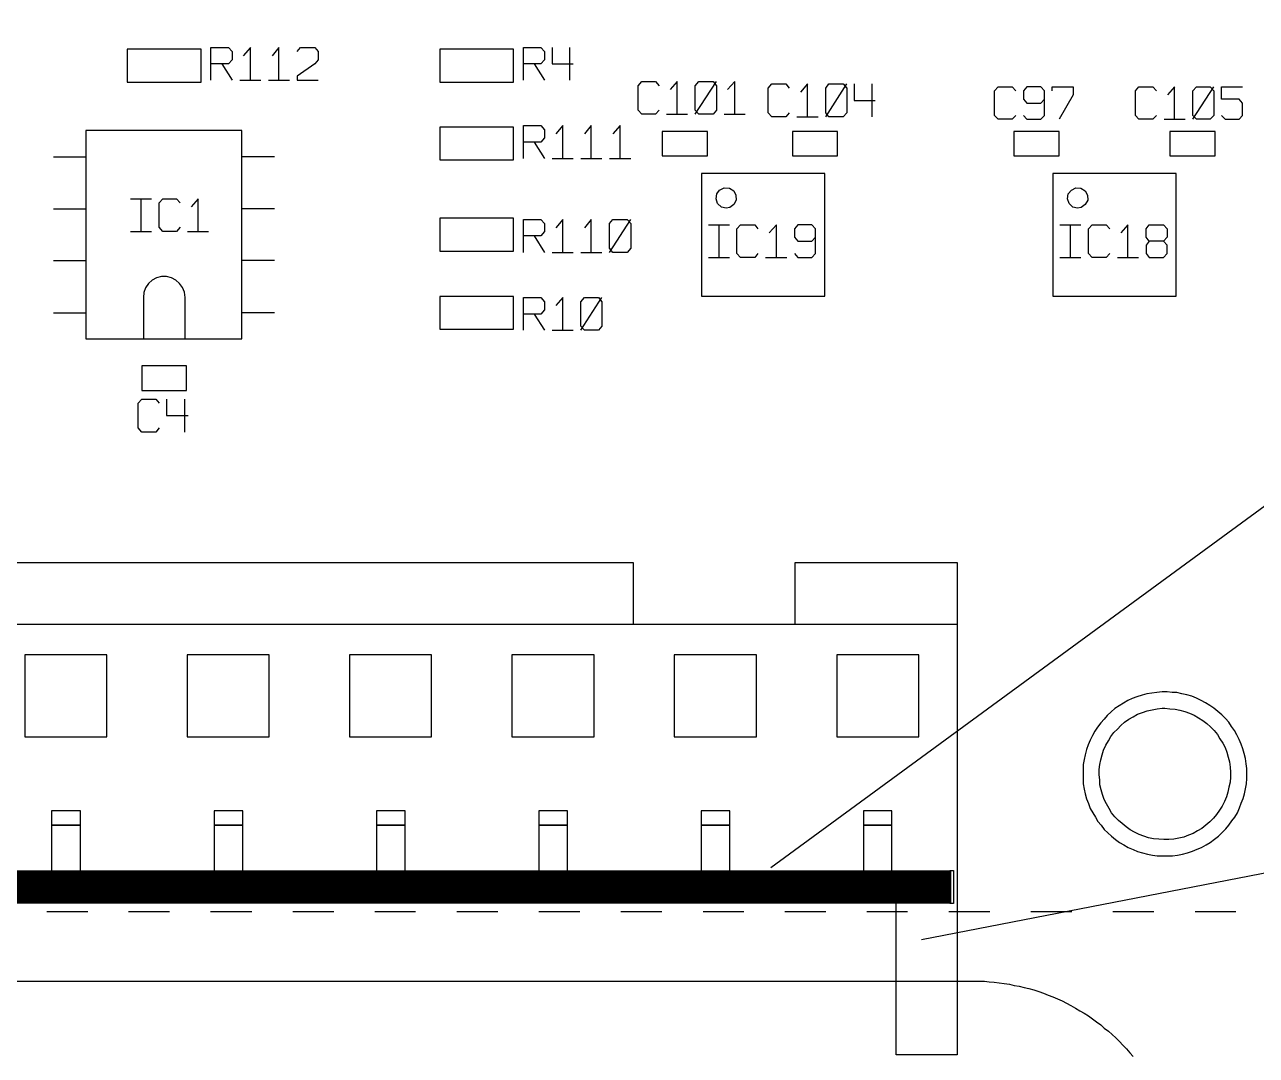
# Model space of a CAD drawing. Extents: x -228 to 961, y -124 to 716.
# Drawn here: x 146.7 to 231.7, y 225.5 to 296.6 of the extents above; entities that cross this region are included whole.
import ezdxf

# ---------------------------------------------------------------- set-up
doc = ezdxf.new("R2010")
doc.units = 0
doc.layers.add('1', color=1, linetype='CONTINUOUS')

msp = doc.modelspace()

# ---------------------------------------------------------------- linework, layer by layer
at = {"layer": '1'}
for p, q in [((306.13, 317.45), (198.15, 238.4)), ((159.52, 292.73), (159.52, 294.98)), ((159.52, 294.98), (160.75, 294.98)), ((160.75, 294.98), (161, 294.7)), ((162.25, 294.98), (161.75, 294.4)), ((162.25, 292.73), (162.25, 294.98)), ((164.22, 294.98), (163.75, 294.4)), ((164.22, 292.73), (164.22, 294.98)), ((165.47, 294.7), (165.72, 294.98)), ((165.72, 294.98), (166.7, 294.98)), ((166.7, 294.98), (166.92, 294.7)), ((181.1, 292.73), (181.1, 294.98)), ((181.1, 294.98), (182.3, 294.98)), ((182.3, 294.98), (182.55, 294.7)), ((183.07, 294.98), (183.07, 293.85)), ((184.27, 294.98), (184.27, 292.73)), ((158.85, 294.88), (153.75, 294.88)), ((153.75, 294.88), (153.75, 292.6)), ((158.85, 292.6), (158.85, 294.88)), ((161, 294.13), (160.75, 293.85)), ((161, 294.7), (161, 294.13)), ((166.92, 294.13), (166.7, 293.85)), ((166.92, 294.7), (166.92, 294.13)), ((180.4, 294.88), (175.32, 294.88)), ((175.32, 294.88), (175.32, 292.6)), ((180.4, 292.6), (180.4, 294.88)), ((182.55, 294.13), (182.3, 293.85)), ((182.55, 294.7), (182.55, 294.13)), ((160.75, 293.85), (159.52, 293.85)), ((160.27, 293.85), (161, 292.73)), ((166.7, 293.85), (165.47, 293)), ((182.3, 293.85), (181.1, 293.85)), ((181.82, 293.85), (182.55, 292.73)), ((183.07, 293.85), (184.52, 293.85)), ((153.75, 292.6), (158.85, 292.6)), ((161.52, 292.73), (162.97, 292.73)), ((163.5, 292.73), (164.95, 292.73)), ((165.47, 293), (165.47, 292.73)), ((165.47, 292.73), (166.92, 292.73)), ((175.32, 292.6), (180.4, 292.6)), ((189, 292.35), (189.25, 292.65)), ((189, 290.65), (189, 292.35)), ((189.25, 292.65), (190.2, 292.65)), ((190.2, 292.65), (190.45, 292.35)), ((191.7, 292.65), (191.22, 292.08)), ((191.7, 290.38), (191.7, 292.65)), ((192.95, 292.35), (193.2, 292.65)), ((192.95, 290.38), (194.42, 292.65)), ((192.95, 290.65), (192.95, 292.35)), ((193.2, 292.65), (194.17, 292.65)), ((194.17, 292.65), (194.42, 292.35)), ((194.42, 292.35), (194.42, 290.65)), ((195.67, 292.65), (195.17, 292.08)), ((195.67, 290.38), (195.67, 292.65)), ((197.97, 292.18), (198.22, 292.48)), ((198.22, 292.48), (199.2, 292.48)), ((199.2, 292.48), (199.42, 292.18)), ((200.7, 292.48), (200.2, 291.9)), ((200.7, 290.2), (200.7, 292.48)), ((201.95, 292.18), (202.17, 292.48)), ((201.95, 290.2), (203.4, 292.48)), ((202.17, 292.48), (203.15, 292.48)), ((203.15, 292.48), (203.4, 292.18)), ((203.92, 292.48), (203.92, 291.33)), ((205.12, 292.48), (205.12, 290.2)), ((197.97, 290.48), (197.97, 292.18)), ((201.95, 290.48), (201.95, 292.18)), ((203.4, 292.18), (203.4, 290.48)), ((213.6, 292), (213.85, 292.28)), ((213.6, 290.3), (213.6, 292)), ((213.85, 292.28), (214.82, 292.28)), ((214.82, 292.28), (215.07, 292)), ((215.82, 292.28), (215.6, 292)), ((215.6, 292), (215.6, 291.43)), ((216.8, 292.28), (215.82, 292.28)), ((217.05, 292), (216.8, 292.28)), ((217.05, 290.3), (217.05, 292)), ((217.57, 292), (217.57, 292.28)), ((217.57, 292.28), (219.02, 292.28)), ((219.02, 291.73), (218.05, 290.03)), ((219.02, 292.28), (219.02, 291.73)), ((223.32, 292), (223.55, 292.28)), ((223.32, 290.3), (223.32, 292)), ((223.55, 292.28), (224.52, 292.28)), ((224.52, 292.28), (224.77, 292)), ((226.02, 292.28), (225.52, 291.73)), ((226.02, 290.03), (226.02, 292.28)), ((227.27, 292), (227.52, 292.28)), ((227.27, 290.03), (228.72, 292.28)), ((227.27, 290.3), (227.27, 292)), ((227.52, 292.28), (228.47, 292.28)), ((228.47, 292.28), (228.72, 292)), ((228.72, 292), (228.72, 290.3)), ((229.25, 291.43), (229.25, 292.28)), ((229.25, 292.28), (230.7, 292.28)), ((189.25, 290.38), (189, 290.65)), ((190.45, 290.65), (190.2, 290.38)), ((193.2, 290.38), (192.95, 290.65)), ((194.42, 290.65), (194.17, 290.38)), ((203.92, 291.33), (205.37, 291.33)), ((215.6, 291.43), (215.82, 291.15)), ((215.82, 291.15), (216.8, 291.15)), ((216.8, 291.15), (217.05, 291.43)), ((230.47, 291.43), (229.25, 291.43)), ((230.7, 291.15), (230.47, 291.43)), ((230.7, 290.3), (230.7, 291.15)), ((190.2, 290.38), (189.25, 290.38)), ((190.97, 290.38), (192.42, 290.38)), ((194.17, 290.38), (193.2, 290.38)), ((194.95, 290.38), (196.4, 290.38)), ((198.22, 290.2), (197.97, 290.48)), ((199.2, 290.2), (198.22, 290.2)), ((199.42, 290.48), (199.2, 290.2)), ((199.95, 290.2), (201.42, 290.2)), ((202.17, 290.2), (201.95, 290.48)), ((203.15, 290.2), (202.17, 290.2)), ((203.4, 290.48), (203.15, 290.2)), ((213.85, 290.03), (213.6, 290.3)), ((214.82, 290.03), (213.85, 290.03)), ((215.07, 290.3), (214.82, 290.03)), ((215.6, 290.3), (215.82, 290.03)), ((215.82, 290.03), (216.8, 290.03)), ((216.8, 290.03), (217.05, 290.3)), ((223.55, 290.03), (223.32, 290.3)), ((224.52, 290.03), (223.55, 290.03)), ((224.77, 290.3), (224.52, 290.03)), ((225.3, 290.03), (226.75, 290.03)), ((227.52, 290.03), (227.27, 290.3)), ((228.47, 290.03), (227.52, 290.03)), ((228.72, 290.3), (228.47, 290.03)), ((229.25, 290.3), (229.5, 290.03)), ((229.5, 290.03), (230.47, 290.03)), ((230.47, 290.03), (230.7, 290.3)), ((150.9, 289.25), (150.9, 274.88)), ((161.67, 289.25), (150.9, 289.25)), ((161.67, 274.88), (161.67, 289.25)), ((180.4, 289.48), (175.32, 289.48)), ((175.32, 289.48), (175.32, 287.23)), ((180.4, 287.23), (180.4, 289.48)), ((181.1, 287.33), (181.1, 289.6)), ((181.1, 289.6), (182.3, 289.6)), ((182.3, 289.6), (182.55, 289.3)), ((182.55, 289.3), (182.55, 288.75)), ((183.8, 289.6), (183.32, 289.03)), ((183.8, 287.33), (183.8, 289.6)), ((185.77, 289.6), (185.3, 289.03)), ((185.77, 287.33), (185.77, 289.6)), ((187.77, 289.6), (187.27, 289.03)), ((187.77, 287.33), (187.77, 289.6)), ((193.8, 289.2), (190.67, 289.2)), ((190.67, 289.2), (190.67, 287.5)), ((193.8, 287.5), (193.8, 289.2)), ((199.65, 289.2), (199.65, 287.5)), ((202.77, 289.2), (199.65, 289.2)), ((202.77, 287.5), (202.77, 289.2)), ((214.92, 289.2), (214.92, 287.5)), ((218.05, 289.2), (214.92, 289.2)), ((218.05, 287.5), (218.05, 289.2)), ((225.7, 289.2), (225.7, 287.5)), ((228.82, 289.2), (225.7, 289.2)), ((228.82, 287.5), (228.82, 289.2)), ((182.3, 288.45), (181.1, 288.45)), ((181.82, 288.45), (182.55, 287.33)), ((182.55, 288.75), (182.3, 288.45)), ((148.67, 287.45), (150.9, 287.45)), ((163.92, 287.45), (161.7, 287.45)), ((183.07, 287.33), (184.52, 287.33)), ((185.05, 287.33), (186.5, 287.33)), ((187.02, 287.33), (188.5, 287.33)), ((190.67, 287.5), (193.8, 287.5)), ((199.65, 287.5), (202.77, 287.5)), ((214.92, 287.5), (218.05, 287.5)), ((225.7, 287.5), (228.82, 287.5)), ((175.32, 287.23), (180.4, 287.23)), ((201.88, 286.3), (193.38, 286.3)), ((193.38, 286.3), (193.38, 277.83)), ((201.88, 277.83), (201.88, 286.3)), ((226.12, 286.3), (217.62, 286.3)), ((217.62, 286.3), (217.62, 277.83)), ((226.12, 277.83), (226.12, 286.3)), ((194.38, 284.55), (194.43, 284.88)), ((194.43, 284.88), (194.62, 285.15)), ((194.62, 285.15), (194.95, 285.3)), ((194.95, 285.3), (195.3, 285.28)), ((195.3, 285.28), (195.6, 285.1)), ((195.6, 285.1), (195.75, 284.8)), ((195.75, 284.8), (195.77, 284.45)), ((218.62, 284.55), (218.68, 284.88)), ((218.68, 284.88), (218.9, 285.15)), ((218.9, 285.15), (219.2, 285.3)), ((219.2, 285.3), (219.55, 285.28)), ((219.55, 285.28), (219.85, 285.1)), ((219.85, 285.1), (220, 284.8)), ((220, 284.8), (220.03, 284.45)), ((148.67, 283.85), (150.9, 283.85)), ((153.97, 284.55), (155.42, 284.55)), ((154.7, 284.55), (154.7, 282.3)), ((155.95, 284.28), (156.2, 284.55)), ((155.95, 282.58), (155.95, 284.28)), ((156.2, 284.55), (157.15, 284.55)), ((157.15, 284.55), (157.4, 284.28)), ((158.65, 284.55), (158.17, 284)), ((158.65, 282.3), (158.65, 284.55)), ((163.92, 283.85), (161.7, 283.85)), ((194.48, 284.23), (194.38, 284.55)), ((194.75, 283.98), (194.48, 284.23)), ((195.07, 283.9), (194.75, 283.98)), ((195.32, 283.95), (195.07, 283.9)), ((195.6, 284.15), (195.32, 283.95)), ((195.77, 284.45), (195.6, 284.15)), ((218.75, 284.23), (218.62, 284.55)), ((219, 283.98), (218.75, 284.23)), ((219.32, 283.9), (219, 283.98)), ((219.58, 283.95), (219.33, 283.9)), ((219.85, 284.15), (219.58, 283.95)), ((220.03, 284.45), (219.85, 284.15)), ((180.4, 283.2), (175.32, 283.2)), ((175.32, 283.2), (175.32, 280.93)), ((180.4, 280.93), (180.4, 283.2)), ((181.1, 280.85), (181.1, 283.13)), ((181.1, 283.13), (182.3, 283.13)), ((182.3, 283.13), (182.55, 282.85)), ((183.8, 283.13), (183.32, 282.55)), ((183.8, 280.85), (183.8, 283.13)), ((185.77, 283.13), (185.3, 282.55)), ((185.77, 280.85), (185.77, 283.13)), ((187.02, 282.85), (187.27, 283.13)), ((187.02, 280.85), (188.5, 283.13)), ((187.27, 283.13), (188.25, 283.13)), ((188.25, 283.13), (188.5, 282.85)), ((153.97, 282.3), (155.42, 282.3)), ((156.2, 282.3), (155.95, 282.58)), ((157.15, 282.3), (156.2, 282.3)), ((157.4, 282.58), (157.15, 282.3)), ((157.92, 282.3), (159.37, 282.3)), ((182.55, 282.28), (182.3, 282)), ((182.55, 282.85), (182.55, 282.28)), ((187.02, 281.15), (187.02, 282.85)), ((188.5, 282.85), (188.5, 281.15)), ((193.85, 282.75), (195.3, 282.75)), ((194.57, 282.75), (194.57, 280.5)), ((195.82, 282.48), (196.07, 282.75)), ((195.82, 280.78), (195.82, 282.48)), ((196.07, 282.75), (197.05, 282.75)), ((197.05, 282.75), (197.27, 282.48)), ((198.55, 282.75), (198.05, 282.2)), ((198.55, 280.5), (198.55, 282.75)), ((200.02, 282.75), (199.8, 282.48)), ((199.8, 282.48), (199.8, 281.9)), ((201, 282.75), (200.02, 282.75)), ((201.25, 282.48), (201, 282.75)), ((201.25, 280.78), (201.25, 282.48)), ((218.1, 282.75), (219.55, 282.75)), ((218.82, 282.75), (218.82, 280.5)), ((220.07, 282.48), (220.32, 282.75)), ((220.07, 280.78), (220.07, 282.48)), ((220.32, 282.75), (221.3, 282.75)), ((221.3, 282.75), (221.55, 282.48)), ((222.8, 282.75), (222.3, 282.2)), ((222.8, 280.5), (222.8, 282.75)), ((224.05, 282.48), (224.27, 282.75)), ((224.05, 281.9), (224.05, 282.48)), ((224.27, 282.75), (225.25, 282.75)), ((225.25, 282.75), (225.5, 282.48)), ((225.5, 282.48), (225.5, 281.9)), ((182.3, 282), (181.1, 282)), ((181.82, 282), (182.55, 280.85)), ((199.8, 281.9), (200.02, 281.63)), ((200.02, 281.63), (201, 281.63)), ((201, 281.63), (201.25, 281.9)), ((224.27, 281.63), (224.05, 281.9)), ((224.27, 281.63), (224.05, 281.35)), ((224.05, 281.35), (224.05, 280.78)), ((225.25, 281.63), (224.27, 281.63)), ((225.5, 281.9), (225.25, 281.63)), ((225.5, 281.35), (225.25, 281.63)), ((225.5, 280.78), (225.5, 281.35)), ((175.32, 280.93), (180.4, 280.93)), ((183.07, 280.85), (184.52, 280.85)), ((185.05, 280.85), (186.5, 280.85)), ((187.27, 280.85), (187.02, 281.15)), ((188.25, 280.85), (187.27, 280.85)), ((188.5, 281.15), (188.25, 280.85)), ((193.85, 280.5), (195.3, 280.5)), ((196.07, 280.5), (195.82, 280.78)), ((197.05, 280.5), (196.07, 280.5)), ((197.27, 280.78), (197.05, 280.5)), ((197.8, 280.5), (199.27, 280.5)), ((199.8, 280.78), (200.02, 280.5)), ((200.02, 280.5), (201, 280.5)), ((201, 280.5), (201.25, 280.78)), ((218.1, 280.5), (219.55, 280.5)), ((220.32, 280.5), (220.07, 280.78)), ((221.3, 280.5), (220.32, 280.5)), ((221.55, 280.78), (221.3, 280.5)), ((222.07, 280.5), (223.52, 280.5)), ((224.05, 280.78), (224.27, 280.5)), ((224.27, 280.5), (225.25, 280.5)), ((225.25, 280.5), (225.5, 280.78)), ((148.67, 280.28), (150.9, 280.28)), ((163.92, 280.28), (161.7, 280.28)), ((155.47, 278.93), (155.22, 278.7)), ((155.77, 279.1), (155.47, 278.93)), ((156.12, 279.18), (155.77, 279.1)), ((156.47, 279.18), (156.12, 279.18)), ((156.8, 279.1), (156.47, 279.18)), ((157.1, 278.93), (156.8, 279.1)), ((157.37, 278.7), (157.1, 278.93)), ((154.9, 278.08), (154.87, 277.75)), ((155.02, 278.4), (154.9, 278.08)), ((155.22, 278.7), (155.02, 278.4)), ((157.57, 278.43), (157.37, 278.7)), ((157.7, 278.1), (157.57, 278.43)), ((157.75, 277.75), (157.7, 278.1)), ((154.87, 277.75), (154.87, 274.88)), ((157.75, 274.88), (157.75, 277.75)), ((180.4, 277.8), (175.32, 277.8)), ((175.32, 277.8), (175.32, 275.55)), ((180.4, 275.55), (180.4, 277.8)), ((181.1, 275.48), (181.1, 277.73)), ((181.1, 277.73), (182.3, 277.73)), ((182.3, 277.73), (182.55, 277.45)), ((182.55, 277.45), (182.55, 276.88)), ((183.8, 277.73), (183.32, 277.18)), ((183.8, 275.48), (183.8, 277.73)), ((185.05, 277.45), (185.3, 277.73)), ((185.05, 275.48), (186.5, 277.73)), ((185.05, 275.75), (185.05, 277.45)), ((185.3, 277.73), (186.27, 277.73)), ((186.27, 277.73), (186.5, 277.45)), ((186.5, 277.45), (186.5, 275.75)), ((193.38, 277.83), (201.88, 277.83)), ((217.62, 277.83), (226.12, 277.83)), ((148.67, 276.68), (150.9, 276.68)), ((163.92, 276.68), (161.7, 276.68)), ((182.3, 276.6), (181.1, 276.6)), ((181.82, 276.6), (182.55, 275.48)), ((182.55, 276.88), (182.3, 276.6)), ((175.32, 275.55), (180.4, 275.55)), ((183.07, 275.48), (184.52, 275.48)), ((185.3, 275.48), (185.05, 275.75)), ((186.27, 275.48), (185.3, 275.48)), ((186.5, 275.75), (186.27, 275.48)), ((150.9, 274.88), (161.67, 274.88)), ((154.87, 274.88), (157.75, 274.88)), ((154.75, 273.03), (154.75, 271.33)), ((157.85, 273.03), (154.75, 273.03)), ((157.85, 271.33), (157.85, 273.03)), ((154.75, 271.33), (157.85, 271.33)), ((154.5, 270.45), (154.75, 270.73)), ((154.5, 268.75), (154.5, 270.45)), ((154.75, 270.73), (155.72, 270.73)), ((155.72, 270.73), (155.95, 270.45)), ((156.47, 270.73), (156.47, 269.6)), ((157.7, 270.73), (157.7, 268.45)), ((156.47, 269.6), (157.95, 269.6)), ((154.75, 268.45), (154.5, 268.75)), ((155.95, 268.75), (155.72, 268.45)), ((155.72, 268.45), (154.75, 268.45)), ((99.12, 259.45), (188.67, 259.45)), ((188.67, 259.45), (188.67, 255.2)), ((199.85, 255.2), (199.85, 259.45)), ((199.85, 259.45), (211.02, 259.45)), ((211.02, 259.45), (211.02, 255.2)), ((76.77, 255.2), (211.02, 255.2)), ((211.02, 255.2), (211.02, 225.5)), ((152.35, 253.08), (146.7, 253.08)), ((146.7, 253.08), (146.7, 247.43)), ((152.35, 247.43), (152.35, 253.08)), ((163.55, 253.08), (157.9, 253.08)), ((157.9, 253.08), (157.9, 247.43)), ((163.55, 247.43), (163.55, 253.08)), ((174.75, 253.08), (169.1, 253.08)), ((169.1, 253.08), (169.1, 247.43)), ((174.75, 247.43), (174.75, 253.08)), ((185.97, 253.08), (180.3, 253.08)), ((180.3, 253.08), (180.3, 247.43)), ((185.97, 247.43), (185.97, 253.08)), ((197.17, 253.08), (191.5, 253.08)), ((191.5, 253.08), (191.5, 247.43)), ((197.17, 247.43), (197.17, 253.08)), ((208.37, 253.08), (202.72, 253.08)), ((202.72, 253.08), (202.72, 247.43)), ((208.37, 247.43), (208.37, 253.08)), ((208.55, 233.45), (295, 250.27)), ((222.8, 249.93), (222.5, 249.75)), ((223.1, 250.08), (222.8, 249.93)), ((223.42, 250.2), (223.1, 250.08)), ((223.77, 250.3), (223.42, 250.2)), ((224.1, 250.4), (223.77, 250.3)), ((224.45, 250.45), (224.1, 250.4)), ((224.8, 250.5), (224.45, 250.45)), ((225.15, 250.53), (224.8, 250.5)), ((225.5, 250.53), (225.15, 250.53)), ((225.85, 250.5), (225.5, 250.53)), ((226.17, 250.48), (225.85, 250.5)), ((226.52, 250.4), (226.17, 250.48)), ((226.87, 250.33), (226.52, 250.4)), ((227.2, 250.23), (226.87, 250.33)), ((227.52, 250.1), (227.2, 250.23)), ((227.85, 249.95), (227.52, 250.1)), ((228.15, 249.78), (227.85, 249.95)), ((221.65, 249.15), (221.37, 248.9)), ((221.9, 249.38), (221.65, 249.15)), ((222.2, 249.58), (221.9, 249.38)), ((222.5, 249.75), (222.2, 249.58)), ((223.47, 249), (223.8, 249.12)), ((223.8, 249.12), (224.12, 249.22)), ((224.12, 249.22), (224.47, 249.3)), ((224.47, 249.3), (224.82, 249.37)), ((224.82, 249.37), (225.17, 249.4)), ((225.17, 249.4), (225.35, 249.4)), ((225.35, 249.4), (225.7, 249.37)), ((225.7, 249.37), (226.05, 249.35)), ((226.05, 249.35), (226.37, 249.27)), ((226.37, 249.27), (226.72, 249.17)), ((226.72, 249.17), (227.05, 249.07)), ((227.05, 249.07), (227.37, 248.92)), ((228.45, 249.6), (228.15, 249.78)), ((228.72, 249.4), (228.45, 249.6)), ((229, 249.18), (228.72, 249.4)), ((229.27, 248.95), (229, 249.18)), ((220.92, 248.4), (220.7, 248.1)), ((221.15, 248.65), (220.92, 248.4)), ((221.37, 248.9), (221.15, 248.65)), ((222.07, 247.97), (222.32, 248.22)), ((222.32, 248.22), (222.57, 248.45)), ((222.57, 248.45), (222.87, 248.65)), ((222.87, 248.65), (223.17, 248.82)), ((223.17, 248.82), (223.47, 249)), ((227.37, 248.92), (227.67, 248.75)), ((227.67, 248.75), (227.97, 248.57)), ((227.97, 248.57), (228.25, 248.35)), ((228.25, 248.35), (228.5, 248.12)), ((229.52, 248.7), (229.27, 248.95)), ((229.75, 248.45), (229.52, 248.7)), ((229.95, 248.15), (229.75, 248.45)), ((146.7, 247.43), (152.35, 247.43)), ((157.9, 247.43), (163.55, 247.43)), ((169.1, 247.43), (174.75, 247.43)), ((180.3, 247.43), (185.97, 247.43)), ((191.5, 247.43), (197.17, 247.43)), ((202.72, 247.43), (208.37, 247.43)), ((220.35, 247.53), (220.2, 247.2)), ((220.52, 247.83), (220.35, 247.53)), ((220.7, 248.1), (220.52, 247.83)), ((221.45, 247.15), (221.62, 247.45)), ((221.62, 247.45), (221.82, 247.72)), ((221.82, 247.72), (222.07, 247.97)), ((228.5, 248.12), (228.75, 247.87)), ((228.75, 247.87), (228.97, 247.6)), ((228.97, 247.6), (229.15, 247.3)), ((230.15, 247.88), (229.95, 248.15)), ((230.32, 247.58), (230.15, 247.88)), ((230.47, 247.25), (230.32, 247.58)), ((219.95, 246.55), (219.85, 246.2)), ((220.05, 246.88), (219.95, 246.55)), ((220.2, 247.2), (220.05, 246.88)), ((221.02, 246.2), (221.12, 246.52)), ((221.12, 246.52), (221.27, 246.85)), ((221.27, 246.85), (221.45, 247.15)), ((229.15, 247.3), (229.35, 247)), ((229.35, 247), (229.5, 246.7)), ((229.5, 246.7), (229.62, 246.37)), ((230.62, 246.93), (230.47, 247.25)), ((230.72, 246.6), (230.62, 246.93)), ((230.82, 246.28), (230.72, 246.6)), ((219.77, 245.88), (219.72, 245.53)), ((219.85, 246.2), (219.77, 245.88)), ((220.87, 245.52), (220.92, 245.85)), ((220.92, 245.85), (221.02, 246.2)), ((229.62, 246.37), (229.72, 246.02)), ((229.72, 246.02), (229.8, 245.7)), ((229.8, 245.7), (229.85, 245.35)), ((230.9, 245.93), (230.82, 246.28)), ((230.95, 245.58), (230.9, 245.93)), ((219.72, 245.53), (219.7, 245.18)), ((219.7, 245.18), (219.7, 244.88)), ((219.7, 244.88), (219.7, 244.53)), ((220.82, 245.17), (220.87, 245.52)), ((220.82, 244.82), (220.82, 245.17)), ((220.85, 244.47), (220.82, 244.82)), ((229.85, 245.35), (229.87, 245)), ((229.87, 245), (229.87, 244.65)), ((231, 245.25), (230.95, 245.58)), ((231, 244.9), (231, 245.25)), ((231, 244.55), (231, 244.9)), ((219.7, 244.53), (219.72, 244.18)), ((219.72, 244.18), (219.77, 243.83)), ((220.87, 244.12), (220.85, 244.47)), ((220.95, 243.77), (220.87, 244.12)), ((229.77, 243.97), (229.7, 243.62)), ((229.85, 244.3), (229.77, 243.97)), ((229.87, 244.65), (229.85, 244.3)), ((230.92, 243.85), (230.97, 244.2)), ((230.97, 244.2), (231, 244.55)), ((219.77, 243.83), (219.85, 243.5)), ((219.85, 243.5), (219.95, 243.15)), ((219.95, 243.15), (220.07, 242.83)), ((221.05, 243.45), (220.95, 243.77)), ((221.17, 243.12), (221.05, 243.45)), ((221.32, 242.8), (221.17, 243.12)), ((229.6, 243.3), (229.45, 242.97)), ((229.7, 243.62), (229.6, 243.3)), ((230.62, 242.85), (230.75, 243.18)), ((230.75, 243.18), (230.85, 243.5)), ((230.85, 243.5), (230.92, 243.85)), ((150.52, 242.33), (148.52, 242.33)), ((148.52, 242.33), (148.52, 237.1)), ((150.52, 237.1), (150.52, 242.33)), ((161.72, 242.33), (159.75, 242.33)), ((159.75, 242.33), (159.75, 237.1)), ((161.72, 237.1), (161.72, 242.33)), ((172.92, 242.33), (170.95, 242.33)), ((170.95, 242.33), (170.95, 237.1)), ((172.92, 237.1), (172.92, 242.33)), ((184.12, 242.33), (182.15, 242.33)), ((182.15, 242.33), (182.15, 237.1)), ((184.12, 237.1), (184.12, 242.33)), ((195.32, 242.33), (193.35, 242.33)), ((193.35, 242.33), (193.35, 237.1)), ((195.32, 237.1), (195.32, 242.33)), ((206.52, 242.33), (204.55, 242.33)), ((204.55, 242.33), (204.55, 237.1)), ((206.52, 237.1), (206.52, 242.33)), ((220.07, 242.83), (220.2, 242.5)), ((220.2, 242.5), (220.37, 242.2)), ((221.5, 242.5), (221.32, 242.8)), ((221.67, 242.2), (221.5, 242.5)), ((229.12, 242.37), (228.92, 242.07)), ((229.3, 242.65), (229.12, 242.37)), ((229.45, 242.97), (229.3, 242.65)), ((230.35, 242.2), (230.5, 242.53)), ((230.5, 242.53), (230.62, 242.85)), ((220.37, 242.2), (220.55, 241.9)), ((220.55, 241.9), (220.72, 241.6)), ((220.72, 241.6), (220.95, 241.33)), ((221.9, 241.92), (221.67, 242.2)), ((222.15, 241.67), (221.9, 241.92)), ((222.4, 241.45), (222.15, 241.67)), ((222.67, 241.22), (222.4, 241.45)), ((228.45, 241.57), (228.17, 241.35)), ((228.7, 241.82), (228.45, 241.57)), ((228.92, 242.07), (228.7, 241.82)), ((229.77, 241.33), (229.97, 241.63)), ((229.97, 241.63), (230.17, 241.9)), ((230.17, 241.9), (230.35, 242.2)), ((148.52, 241.33), (150.52, 241.33)), ((150.52, 241.33), (148.52, 241.33)), ((159.75, 241.33), (161.72, 241.33)), ((161.72, 241.33), (159.75, 241.33)), ((170.95, 241.33), (172.92, 241.33)), ((172.92, 241.33), (170.95, 241.33)), ((182.15, 241.33), (184.12, 241.33)), ((184.12, 241.33), (182.15, 241.33)), ((193.35, 241.33), (195.32, 241.33)), ((195.32, 241.33), (193.35, 241.33)), ((204.55, 241.33), (206.52, 241.33)), ((206.52, 241.33), (204.55, 241.33)), ((220.95, 241.33), (221.17, 241.05)), ((221.17, 241.05), (221.42, 240.8)), ((221.42, 240.8), (221.67, 240.58)), ((221.67, 240.58), (221.95, 240.35)), ((222.95, 241.02), (222.67, 241.22)), ((223.25, 240.85), (222.95, 241.02)), ((223.57, 240.7), (223.25, 240.85)), ((223.9, 240.57), (223.57, 240.7)), ((224.22, 240.47), (223.9, 240.57)), ((226.65, 240.52), (226.3, 240.45)), ((226.97, 240.65), (226.65, 240.52)), ((227.3, 240.77), (226.97, 240.65)), ((227.6, 240.95), (227.3, 240.77)), ((227.9, 241.12), (227.6, 240.95)), ((228.17, 241.35), (227.9, 241.12)), ((228.77, 240.38), (229.05, 240.58)), ((229.05, 240.58), (229.3, 240.83)), ((229.3, 240.83), (229.55, 241.08)), ((229.55, 241.08), (229.77, 241.33)), ((221.95, 240.35), (222.22, 240.15)), ((222.22, 240.15), (222.52, 239.98)), ((222.52, 239.98), (222.82, 239.8)), ((222.82, 239.8), (223.15, 239.65)), ((224.57, 240.4), (224.22, 240.47)), ((224.92, 240.37), (224.57, 240.4)), ((225.27, 240.35), (224.92, 240.37)), ((225.62, 240.35), (225.27, 240.35)), ((225.97, 240.37), (225.62, 240.35)), ((226.3, 240.45), (225.97, 240.37)), ((227.25, 239.55), (227.57, 239.68)), ((227.57, 239.68), (227.87, 239.8)), ((227.87, 239.8), (228.2, 239.98)), ((228.2, 239.98), (228.47, 240.15)), ((228.47, 240.15), (228.77, 240.38)), ((223.15, 239.65), (223.47, 239.53)), ((223.47, 239.53), (223.8, 239.43)), ((223.8, 239.43), (224.15, 239.35)), ((224.15, 239.35), (224.5, 239.28)), ((224.5, 239.28), (224.82, 239.23)), ((224.82, 239.23), (225.17, 239.23)), ((225.17, 239.23), (225.52, 239.23)), ((225.52, 239.23), (225.87, 239.23)), ((225.87, 239.23), (226.22, 239.28)), ((226.22, 239.28), (226.57, 239.35)), ((226.57, 239.35), (226.9, 239.43)), ((226.9, 239.43), (227.25, 239.55)), ((76.97, 238.19), (210.55, 238.19)), ((76.97, 238.19), (210.55, 238.19)), ((210.55, 238.17), (76.97, 238.17)), ((76.97, 238.14), (210.55, 238.14)), ((210.55, 238.12), (76.97, 238.12)), ((76.97, 238.09), (210.55, 238.09)), ((210.55, 238.07), (76.97, 238.07)), ((76.97, 238.04), (210.55, 238.04)), ((210.55, 237.99), (76.97, 237.99)), ((76.97, 237.97), (210.55, 237.97)), ((210.5, 235.94), (210.5, 238.22)), ((210.5, 238.22), (210.77, 238.22)), ((210.55, 238.19), (210.55, 235.97)), ((210.77, 238.22), (210.77, 235.94)), ((210.55, 237.94), (76.97, 237.94)), ((76.97, 237.92), (210.55, 237.92)), ((210.55, 237.89), (76.97, 237.89)), ((76.97, 237.87), (210.55, 237.87)), ((210.55, 237.84), (76.97, 237.84)), ((76.97, 237.79), (210.55, 237.79)), ((210.55, 237.77), (76.97, 237.77)), ((76.97, 237.74), (210.55, 237.74)), ((210.55, 237.72), (76.97, 237.72)), ((76.97, 237.69), (210.55, 237.69)), ((210.55, 237.67), (76.97, 237.67)), ((76.97, 237.64), (210.55, 237.64)), ((210.55, 237.62), (76.97, 237.62)), ((76.97, 237.57), (210.55, 237.57)), ((210.55, 237.54), (76.97, 237.54)), ((76.97, 237.52), (210.55, 237.52)), ((210.55, 237.49), (76.97, 237.49)), ((76.97, 237.47), (210.55, 237.47)), ((210.55, 237.44), (76.97, 237.44)), ((76.97, 237.42), (210.55, 237.42)), ((210.55, 237.37), (76.97, 237.37)), ((76.97, 237.34), (210.55, 237.34)), ((210.55, 237.32), (76.97, 237.32)), ((76.97, 237.29), (210.55, 237.29)), ((210.55, 237.27), (76.97, 237.27)), ((76.97, 237.24), (210.55, 237.24)), ((210.55, 237.22), (76.97, 237.22)), ((76.97, 237.19), (210.55, 237.19)), ((210.55, 237.14), (76.97, 237.14)), ((76.97, 237.12), (210.55, 237.12)), ((210.55, 237.09), (76.97, 237.09)), ((76.97, 237.07), (210.55, 237.07)), ((210.55, 237.04), (76.97, 237.04)), ((76.97, 237.02), (210.55, 237.02)), ((210.55, 236.99), (76.97, 236.99)), ((76.97, 236.97), (210.55, 236.97)), ((210.55, 236.92), (76.97, 236.92)), ((76.97, 236.89), (210.55, 236.89)), ((210.55, 236.87), (76.97, 236.87)), ((76.97, 236.84), (210.55, 236.84)), ((210.55, 236.82), (76.97, 236.82)), ((76.97, 236.79), (210.55, 236.79)), ((210.55, 236.77), (76.97, 236.77)), ((76.97, 236.72), (210.55, 236.72)), ((210.55, 236.69), (76.97, 236.69)), ((76.97, 236.67), (210.55, 236.67)), ((210.55, 236.64), (76.97, 236.64)), ((76.97, 236.62), (210.55, 236.62)), ((210.55, 236.59), (76.97, 236.59)), ((76.97, 236.57), (210.55, 236.57)), ((210.55, 236.54), (76.97, 236.54)), ((76.97, 236.49), (210.55, 236.49)), ((210.55, 236.47), (76.97, 236.47)), ((76.97, 236.44), (210.55, 236.44)), ((210.55, 236.42), (76.97, 236.42)), ((76.97, 236.39), (210.55, 236.39)), ((210.55, 236.37), (76.97, 236.37)), ((76.97, 236.34), (210.55, 236.34)), ((210.55, 236.29), (76.97, 236.29)), ((76.97, 236.27), (210.55, 236.27)), ((206.8, 237.1), (81.02, 237.1)), ((148.52, 237.1), (150.52, 237.1)), ((159.75, 237.1), (161.72, 237.1)), ((170.95, 237.1), (172.92, 237.1)), ((182.15, 237.1), (184.12, 237.1)), ((193.35, 237.1), (195.32, 237.1)), ((204.55, 237.1), (206.52, 237.1)), ((206.8, 225.5), (206.8, 237.1)), ((210.55, 236.24), (76.97, 236.24)), ((76.97, 236.22), (210.55, 236.22)), ((210.55, 236.19), (76.97, 236.19)), ((76.97, 236.17), (210.55, 236.17)), ((210.55, 236.14), (76.97, 236.14)), ((76.97, 236.12), (210.55, 236.12)), ((210.55, 236.07), (76.97, 236.07)), ((76.97, 236.04), (210.55, 236.04)), ((210.55, 236.02), (76.97, 236.02)), ((76.97, 235.99), (210.55, 235.99)), ((210.55, 235.97), (76.97, 235.97)), ((210.77, 235.94), (210.5, 235.94)), ((151.03, 235.35), (148.2, 235.35)), ((156.68, 235.35), (153.85, 235.35)), ((162.35, 235.35), (159.5, 235.35)), ((168, 235.35), (165.18, 235.35)), ((173.65, 235.35), (170.83, 235.35)), ((179.33, 235.35), (176.5, 235.35)), ((184.98, 235.35), (182.15, 235.35)), ((190.63, 235.35), (187.8, 235.35)), ((196.3, 235.35), (193.48, 235.35)), ((201.95, 235.35), (199.13, 235.35)), ((207.6, 235.35), (204.78, 235.35)), ((213.28, 235.35), (210.45, 235.35)), ((218.93, 235.35), (216.1, 235.35)), ((224.58, 235.35), (221.75, 235.35)), ((230.25, 235.35), (227.43, 235.35)), ((116, 230.57), (212.2, 230.57)), ((212.2, 230.57), (212.55, 230.57)), ((212.55, 230.57), (212.9, 230.57)), ((212.9, 230.57), (213.22, 230.54)), ((213.22, 230.54), (213.57, 230.52)), ((213.57, 230.52), (213.92, 230.47)), ((213.92, 230.47), (214.27, 230.42)), ((214.27, 230.42), (214.62, 230.37)), ((214.62, 230.37), (214.95, 230.29)), ((214.95, 230.29), (215.3, 230.24)), ((215.3, 230.24), (215.65, 230.14)), ((215.65, 230.14), (215.97, 230.07)), ((215.97, 230.07), (216.3, 229.97)), ((216.3, 229.97), (216.65, 229.87)), ((216.65, 229.87), (216.97, 229.74)), ((216.97, 229.74), (217.3, 229.62)), ((217.3, 229.62), (217.62, 229.49)), ((217.62, 229.49), (217.95, 229.37)), ((217.95, 229.37), (218.25, 229.22)), ((218.25, 229.22), (218.57, 229.07)), ((218.57, 229.07), (218.87, 228.89)), ((218.87, 228.89), (219.17, 228.72)), ((219.17, 228.72), (219.47, 228.54)), ((219.47, 228.54), (219.77, 228.37)), ((219.77, 228.37), (220.07, 228.19)), ((220.07, 228.19), (220.35, 227.99)), ((220.35, 227.99), (220.62, 227.77)), ((220.62, 227.77), (220.92, 227.57)), ((220.92, 227.57), (221.17, 227.34)), ((221.17, 227.34), (221.45, 227.12)), ((221.45, 227.12), (221.7, 226.89)), ((221.7, 226.89), (221.97, 226.67)), ((221.97, 226.67), (222.22, 226.42)), ((222.22, 226.42), (222.45, 226.17)), ((222.45, 226.17), (222.7, 225.92)), ((211.02, 225.5), (206.8, 225.5)), ((222.7, 225.92), (222.92, 225.64)), ((222.92, 225.64), (223.15, 225.39))]:
    msp.add_line(p, q, dxfattribs=at)

doc.saveas('drawing.dxf')
